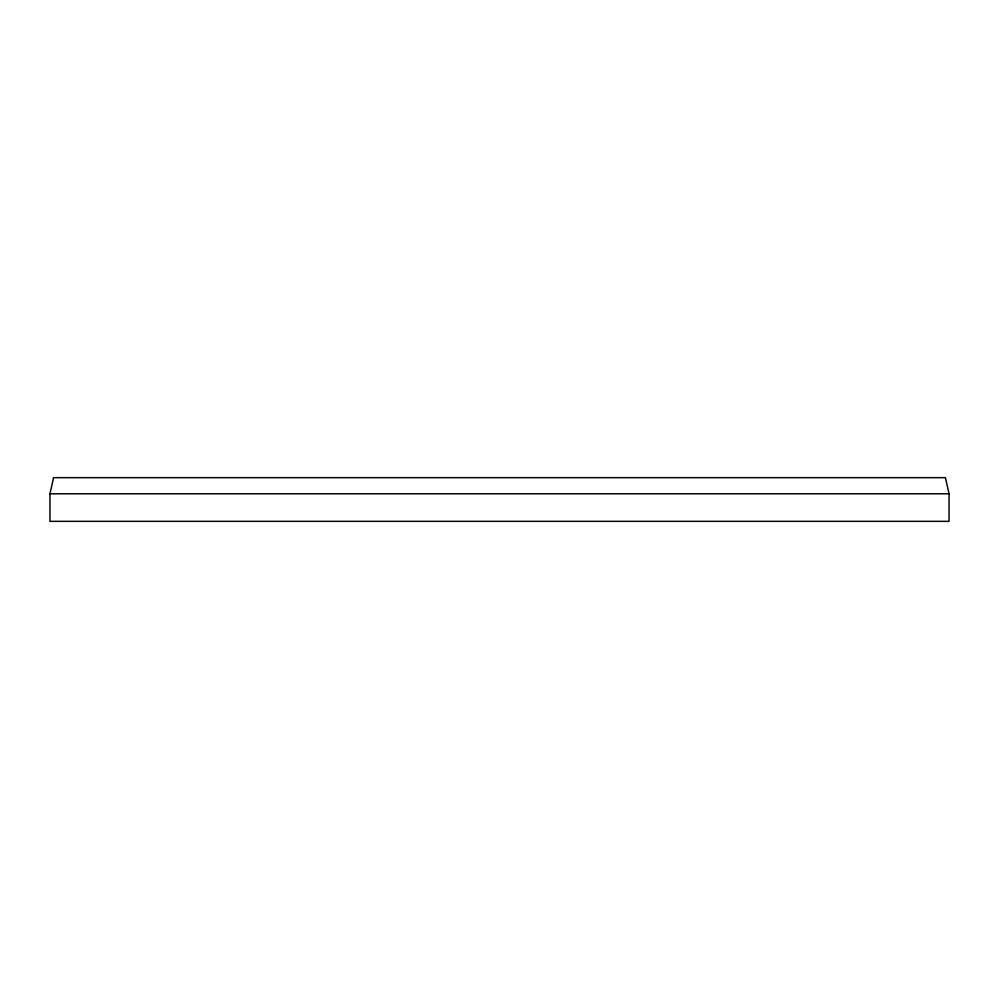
<?xml version="1.0" encoding="UTF-8"?>
<svg xmlns="http://www.w3.org/2000/svg" width="999" height="999" viewBox="0 0 999 999"><rect width="100%" height="100%" fill="white"/><g stroke="black" fill="none" stroke-linecap="round" stroke-linejoin="round"><path stroke-width="1.5" d="M49.95 493.793L53.596 477.659L945.404 477.659L949.05 493.793L949.05 521.341L49.95 521.341L49.95 493.793L949.05 493.793"/></g></svg>
